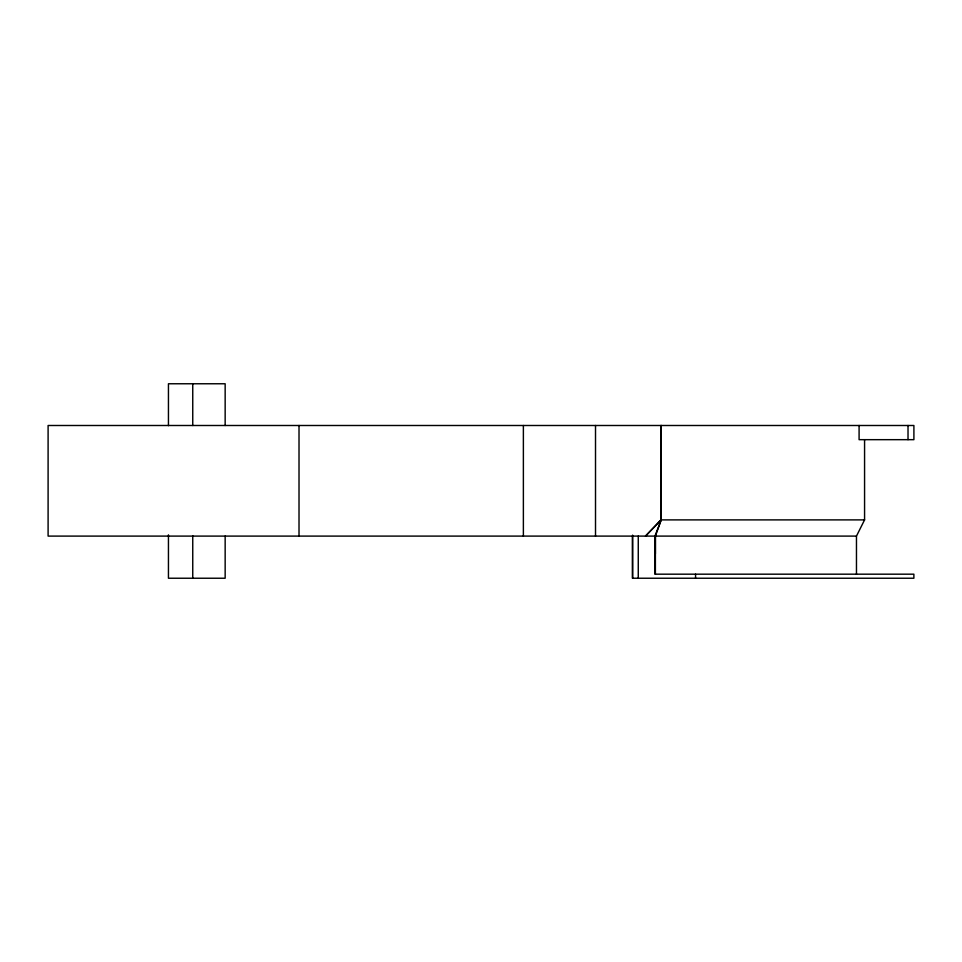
<?xml version="1.0" encoding="UTF-8"?>
<svg xmlns="http://www.w3.org/2000/svg" width="962" height="962" viewBox="0 0 962 962"><rect width="100%" height="100%" fill="white"/><g stroke="black" fill="none" stroke-linecap="round" stroke-linejoin="round"><path stroke-width="1.44" d="M661.207 425.493L661.207 519.889L645.478 536.099L660.93 519.889L660.942 425.493M632.455 536.099L632.455 578.234L913.876 578.234L913.876 574.182L654.942 574.182L654.954 536.099L661.207 519.889L655.387 536.099L655.387 553.775M856.469 574.182L856.469 536.099L864.573 519.889L864.573 439.67M856.469 536.099L48.1 536.099L48.1 425.493L913.9 425.493L913.9 439.67L859.09 439.67L859.09 425.493M660.93 519.889L864.573 519.889M632.623 535.149L632.635 578.234M908.02 425.493L908.02 439.67M695.562 574.182L695.562 578.234M655.387 536.099L655.387 574.182M638.263 536.099L638.263 578.234M595.514 425.493L595.514 536.099M523.376 425.493L523.376 536.099M299.014 425.493L299.014 536.099M225.156 425.493L225.156 383.766L168.446 383.766L168.446 425.649M225.156 536.099L225.156 578.234L168.446 578.234L168.446 534.848M192.749 383.766L192.749 425.493M192.749 535.762L192.749 578.234"/></g></svg>
